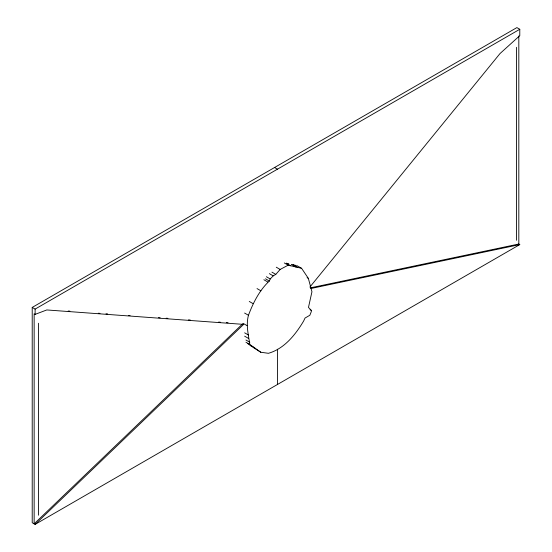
<?xml version="1.0" encoding="UTF-8"?>
<svg xmlns="http://www.w3.org/2000/svg" width="552" height="552" viewBox="0 0 552 552"><rect width="100%" height="100%" fill="white"/><g stroke="black" fill="none" stroke-linecap="round" stroke-linejoin="round"><path stroke-width="0.83" d="M260.792 352.245L249.814 344.476C248.462 334.926 245.792 325.045 248.462 315.282C253.106 302.8 259.564 290.09 269.341 281.03L270.225 278.967L273.219 275.862L275.793 274.378L280.147 269.445L288.165 265.181L301.606 268.32L308.354 278.387L311.949 291.753L308.471 307.429L311.335 310.417L311.335 311.528L309.858 315.254L305.028 318.049L303.6 321.098C295.354 334.802 284.446 348.643 268.451 353.308L260.792 352.245L252.933 347.277M309.865 287.068L500.008 53.558L519.784 35.659L519.784 29.277L516.886 27.6L32.216 307.423L32.216 522.723L35.114 524.4L519.784 244.577L518.818 244.025L310.638 287.806M242.666 323.838L34.148 523.841L34.148 313.819L35.114 314.371L46.789 309.948L243.632 324.39L35.114 524.4M32.216 307.423L35.114 309.092L519.784 29.277M310.762 288.537L519.784 244.577M68.172 311.031L69.89 311.155M98.256 313.239L99.974 313.363M105.991 313.805L107.709 313.936M128.34 315.447L130.058 315.572M158.424 317.655L160.149 317.779M166.166 318.221L167.884 318.345M188.508 319.863L190.233 319.987M218.599 322.071L220.317 322.195M226.334 322.637L228.052 322.761M288.793 263.78L286.295 263.194L290.8 265.795M296.307 265.533L291.297 264.367L295.81 266.968M274.551 167.511L277.449 169.181M297.1 265.719L301.606 268.32M293.147 264.794L297.652 267.396M284.301 262.952L288.165 265.181M307.064 277.642L308.354 278.387M276.283 267.209L280.147 269.445M271.929 272.143L275.793 274.378M269.355 273.633L273.219 275.862M266.361 276.738L270.225 278.967M265.477 278.801L269.341 281.03M263.87 279.733L267.734 281.962M310.051 309.672L311.335 310.417M257.032 288.586L260.896 290.821M249.262 301.447L253.126 303.676M244.598 313.053L248.462 315.282M243.184 323.396L247.048 325.632M244.646 332.828L248.51 335.057M244.646 336.175L248.51 338.404M245.95 340.018L249.814 342.247M245.95 342.247L249.814 344.476M250.256 345.38L254.762 347.981M247.779 343.627L251.595 346.325M518.818 35.963L518.818 244.025M516.458 47.286L516.458 240.279M277.449 349.23L277.449 384.489M38.488 323.237L38.488 515.209M35.114 309.092L35.114 314.371"/></g></svg>
